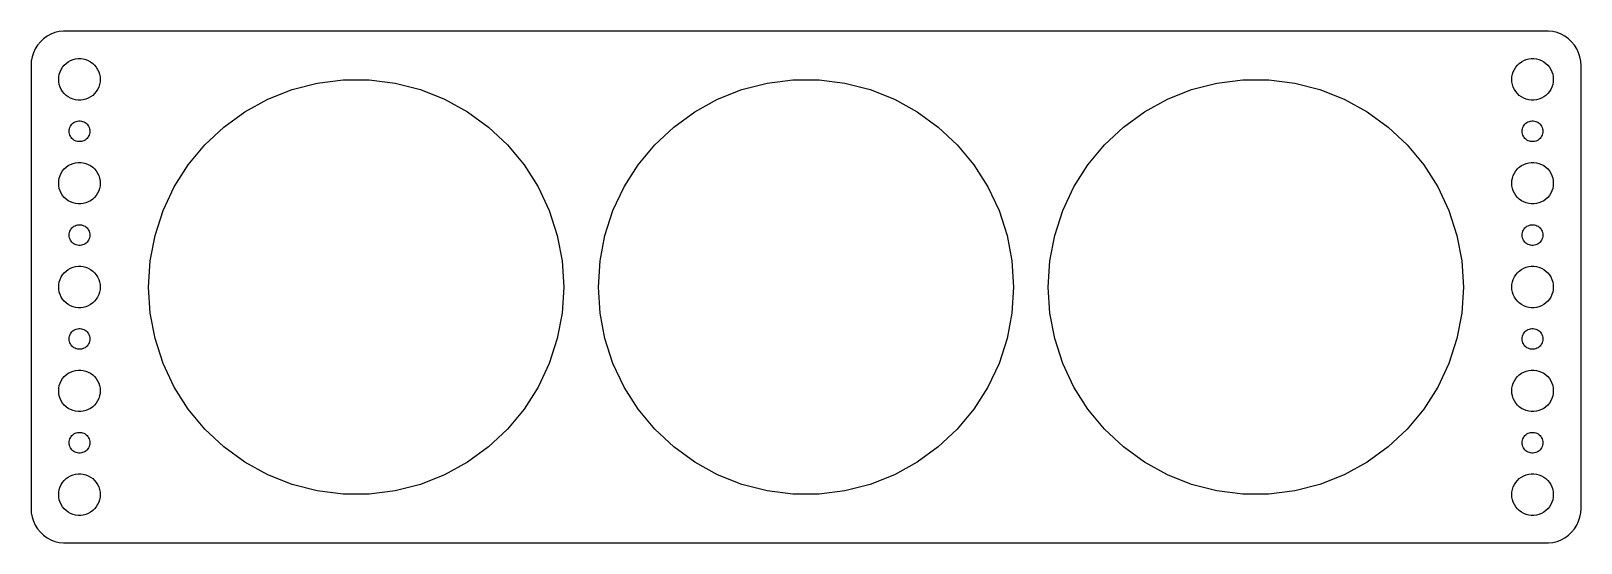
# Model space of a CAD drawing. Header units: metres. Extents: x -112 to 112, y -37 to 37.
import ezdxf

# ---------------------------------------------------------------- set-up
doc = ezdxf.new("R2010")
doc.units = ezdxf.units.M

msp = doc.modelspace()

# ---------------------------------------------------------------- linework, layer by layer
for p, q in [((-110.187, 35.8526), (-110.645, 35.4227)), ((-109.679, 36.2216), (-110.187, 35.8526)), ((-109.129, 36.5241), (-109.679, 36.2216)), ((-108.545, 36.7553), (-109.129, 36.5241)), ((-107.937, 36.9114), (-108.545, 36.7553)), ((-107.314, 36.9901), (-107.937, 36.9114)), ((107.314, 36.9901), (-107.314, 36.9901)), ((107.937, 36.9114), (107.314, 36.9901)), ((108.545, 36.7553), (107.937, 36.9114)), ((109.129, 36.5241), (108.545, 36.7553)), ((109.679, 36.2216), (109.129, 36.5241)), ((110.187, 35.8526), (109.679, 36.2216)), ((110.645, 35.4227), (110.187, 35.8526)), ((-111.649, 33.8406), (-111.843, 33.2434)), ((-111.382, 34.4088), (-111.649, 33.8406)), ((-111.045, 34.9389), (-111.382, 34.4088)), ((-110.645, 35.4227), (-111.045, 34.9389)), ((111.045, 34.9389), (110.645, 35.4227)), ((111.382, 34.4088), (111.045, 34.9389)), ((111.649, 33.8406), (111.382, 34.4088)), ((111.843, 33.2434), (111.649, 33.8406)), ((-111.961, 32.6267), (-112, 32)), ((-112, 32), (-112, -32)), ((-111.843, 33.2434), (-111.961, 32.6267)), ((-107.789, 31.1044), (-107.629, 31.4453)), ((-107.629, 31.4453), (-107.427, 31.7634)), ((-107.427, 31.7634), (-107.187, 32.0536)), ((-107.187, 32.0536), (-106.912, 32.3115)), ((-106.912, 32.3115), (-106.607, 32.533)), ((-106.607, 32.533), (-106.277, 32.7145)), ((-106.277, 32.7145), (-105.927, 32.8532)), ((-105.927, 32.8532), (-105.562, 32.9469)), ((-105.562, 32.9469), (-105.188, 32.9941)), ((-105.188, 32.9941), (-104.812, 32.9941)), ((-104.812, 32.9941), (-104.438, 32.9469)), ((-104.438, 32.9469), (-104.073, 32.8532)), ((-104.073, 32.8532), (-103.723, 32.7145)), ((-103.723, 32.7145), (-103.393, 32.533)), ((-103.393, 32.533), (-103.088, 32.3115)), ((-103.088, 32.3115), (-102.813, 32.0536)), ((-102.813, 32.0536), (-102.573, 31.7634)), ((-102.573, 31.7634), (-102.371, 31.4453)), ((-102.371, 31.4453), (-102.211, 31.1044)), ((102.211, 31.1044), (102.371, 31.4453)), ((102.371, 31.4453), (102.573, 31.7634)), ((102.573, 31.7634), (102.813, 32.0536)), ((102.813, 32.0536), (103.088, 32.3115)), ((103.088, 32.3115), (103.393, 32.533)), ((103.393, 32.533), (103.723, 32.7145)), ((103.723, 32.7145), (104.073, 32.8532)), ((104.073, 32.8532), (104.438, 32.9469)), ((104.438, 32.9469), (104.812, 32.9941)), ((104.812, 32.9941), (105.188, 32.9941)), ((105.188, 32.9941), (105.562, 32.9469)), ((105.562, 32.9469), (105.927, 32.8532)), ((105.927, 32.8532), (106.277, 32.7145)), ((106.277, 32.7145), (106.607, 32.533)), ((106.607, 32.533), (106.912, 32.3115)), ((106.912, 32.3115), (107.187, 32.0536)), ((107.187, 32.0536), (107.427, 31.7634)), ((107.427, 31.7634), (107.629, 31.4453)), ((107.629, 31.4453), (107.789, 31.1044)), ((111.961, 32.6267), (111.843, 33.2434)), ((112, 32), (111.961, 32.6267)), ((112, -32), (112, 32)), ((-108, 30), (-107.976, 30.376)), ((-107.976, 29.624), (-108, 30)), ((-107.976, 30.376), (-107.906, 30.7461)), ((-107.906, 29.2539), (-107.976, 29.624)), ((-107.906, 30.7461), (-107.789, 31.1044)), ((-107.789, 28.8956), (-107.906, 29.2539)), ((-102.211, 31.1044), (-102.094, 30.7461)), ((-102.094, 29.2539), (-102.211, 28.8956)), ((-102.094, 30.7461), (-102.024, 30.376)), ((-102.024, 29.624), (-102.094, 29.2539)), ((-102.024, 30.376), (-102, 30)), ((-102, 30), (-102.024, 29.624)), ((-74.2705, 28.5317), (-70.6214, 29.4686)), ((-70.6214, 29.4686), (-66.8837, 29.9408)), ((-66.8837, 29.9408), (-63.1163, 29.9408)), ((-63.1163, 29.9408), (-59.3786, 29.4686)), ((-59.3786, 29.4686), (-55.7295, 28.5317)), ((-9.27051, 28.5317), (-5.62143, 29.4686)), ((-5.62143, 29.4686), (-1.88371, 29.9408)), ((-1.88371, 29.9408), (1.88371, 29.9408)), ((1.88371, 29.9408), (5.62143, 29.4686)), ((5.62143, 29.4686), (9.27051, 28.5317)), ((55.7295, 28.5317), (59.3786, 29.4686)), ((59.3786, 29.4686), (63.1163, 29.9408)), ((63.1163, 29.9408), (66.8837, 29.9408)), ((66.8837, 29.9408), (70.6214, 29.4686)), ((70.6214, 29.4686), (74.2705, 28.5317)), ((102, 30), (102.024, 30.376)), ((102.024, 29.624), (102, 30)), ((102.024, 30.376), (102.094, 30.7461)), ((102.094, 29.2539), (102.024, 29.624)), ((102.094, 30.7461), (102.211, 31.1044)), ((102.211, 28.8956), (102.094, 29.2539)), ((107.789, 31.1044), (107.906, 30.7461)), ((107.906, 29.2539), (107.789, 28.8956)), ((107.906, 30.7461), (107.976, 30.376)), ((107.976, 29.624), (107.906, 29.2539)), ((107.976, 30.376), (108, 30)), ((108, 30), (107.976, 29.624)), ((-107.629, 28.5547), (-107.789, 28.8956)), ((-107.427, 28.2366), (-107.629, 28.5547)), ((-107.187, 27.9464), (-107.427, 28.2366)), ((-106.912, 27.6884), (-107.187, 27.9464)), ((-106.607, 27.467), (-106.912, 27.6884)), ((-106.277, 27.2855), (-106.607, 27.467)), ((-105.927, 27.1468), (-106.277, 27.2855)), ((-105.562, 27.0531), (-105.927, 27.1468)), ((-105.188, 27.0059), (-105.562, 27.0531)), ((-104.812, 27.0059), (-105.188, 27.0059)), ((-104.438, 27.0531), (-104.812, 27.0059)), ((-104.073, 27.1468), (-104.438, 27.0531)), ((-103.723, 27.2855), (-104.073, 27.1468)), ((-103.393, 27.467), (-103.723, 27.2855)), ((-103.088, 27.6884), (-103.393, 27.467)), ((-102.813, 27.9464), (-103.088, 27.6884)), ((-102.573, 28.2366), (-102.813, 27.9464)), ((-102.371, 28.5547), (-102.573, 28.2366)), ((-102.211, 28.8956), (-102.371, 28.5547)), ((-81.0748, 25.3298), (-77.7734, 27.1448)), ((-77.7734, 27.1448), (-74.2705, 28.5317)), ((-55.7295, 28.5317), (-52.2266, 27.1448)), ((-52.2266, 27.1448), (-48.9252, 25.3298)), ((-16.0748, 25.3298), (-12.7734, 27.1448)), ((-12.7734, 27.1448), (-9.27051, 28.5317)), ((9.27051, 28.5317), (12.7734, 27.1448)), ((12.7734, 27.1448), (16.0748, 25.3298)), ((48.9252, 25.3298), (52.2266, 27.1448)), ((52.2266, 27.1448), (55.7295, 28.5317)), ((74.2705, 28.5317), (77.7734, 27.1448)), ((77.7734, 27.1448), (81.0748, 25.3298)), ((102.371, 28.5547), (102.211, 28.8956)), ((102.573, 28.2366), (102.371, 28.5547)), ((102.813, 27.9464), (102.573, 28.2366)), ((103.088, 27.6884), (102.813, 27.9464)), ((103.393, 27.467), (103.088, 27.6884)), ((103.723, 27.2855), (103.393, 27.467)), ((104.073, 27.1468), (103.723, 27.2855)), ((104.438, 27.0531), (104.073, 27.1468)), ((104.812, 27.0059), (104.438, 27.0531)), ((105.188, 27.0059), (104.812, 27.0059)), ((105.562, 27.0531), (105.188, 27.0059)), ((105.927, 27.1468), (105.562, 27.0531)), ((106.277, 27.2855), (105.927, 27.1468)), ((106.607, 27.467), (106.277, 27.2855)), ((106.912, 27.6884), (106.607, 27.467)), ((107.187, 27.9464), (106.912, 27.6884)), ((107.427, 28.2366), (107.187, 27.9464)), ((107.629, 28.5547), (107.427, 28.2366)), ((107.789, 28.8956), (107.629, 28.5547)), ((-84.1227, 23.1154), (-81.0748, 25.3298)), ((-48.9252, 25.3298), (-45.8773, 23.1154)), ((-19.1227, 23.1154), (-16.0748, 25.3298)), ((16.0748, 25.3298), (19.1227, 23.1154)), ((45.8773, 23.1154), (48.9252, 25.3298)), ((81.0748, 25.3298), (84.1227, 23.1154)), ((-106.5, 22.5), (-106.488, 22.688)), ((-106.488, 22.312), (-106.5, 22.5)), ((-106.488, 22.688), (-106.453, 22.873)), ((-106.453, 22.873), (-106.395, 23.0522)), ((-106.395, 23.0522), (-106.314, 23.2226)), ((-106.314, 23.2226), (-106.214, 23.3817)), ((-106.214, 23.3817), (-106.093, 23.5268)), ((-106.093, 23.5268), (-105.956, 23.6558)), ((-105.956, 23.6558), (-105.804, 23.7665)), ((-105.804, 23.7665), (-105.639, 23.8572)), ((-105.639, 23.8572), (-105.464, 23.9266)), ((-105.464, 23.9266), (-105.281, 23.9734)), ((-105.281, 23.9734), (-105.094, 23.997)), ((-105.094, 23.997), (-104.906, 23.997)), ((-104.906, 23.997), (-104.719, 23.9734)), ((-104.719, 23.9734), (-104.536, 23.9266)), ((-104.536, 23.9266), (-104.361, 23.8572)), ((-104.361, 23.8572), (-104.196, 23.7665)), ((-104.196, 23.7665), (-104.044, 23.6558)), ((-104.044, 23.6558), (-103.907, 23.5268)), ((-103.907, 23.5268), (-103.786, 23.3817)), ((-103.786, 23.3817), (-103.686, 23.2226)), ((-103.686, 23.2226), (-103.605, 23.0522)), ((-103.605, 23.0522), (-103.547, 22.873)), ((-103.547, 22.873), (-103.512, 22.688)), ((-103.512, 22.688), (-103.5, 22.5)), ((-103.5, 22.5), (-103.512, 22.312)), ((-86.869, 20.5364), (-84.1227, 23.1154)), ((-45.8773, 23.1154), (-43.1309, 20.5364)), ((-21.869, 20.5364), (-19.1227, 23.1154)), ((19.1227, 23.1154), (21.869, 20.5364)), ((43.1309, 20.5364), (45.8773, 23.1154)), ((84.1227, 23.1154), (86.869, 20.5364)), ((103.5, 22.5), (103.512, 22.688)), ((103.512, 22.312), (103.5, 22.5)), ((103.512, 22.688), (103.547, 22.873)), ((103.547, 22.873), (103.605, 23.0522)), ((103.605, 23.0522), (103.686, 23.2226)), ((103.686, 23.2226), (103.786, 23.3817)), ((103.786, 23.3817), (103.907, 23.5268)), ((103.907, 23.5268), (104.044, 23.6558)), ((104.044, 23.6558), (104.196, 23.7665)), ((104.196, 23.7665), (104.361, 23.8572)), ((104.361, 23.8572), (104.536, 23.9266)), ((104.536, 23.9266), (104.719, 23.9734)), ((104.719, 23.9734), (104.906, 23.997)), ((104.906, 23.997), (105.094, 23.997)), ((105.094, 23.997), (105.281, 23.9734)), ((105.281, 23.9734), (105.464, 23.9266)), ((105.464, 23.9266), (105.639, 23.8572)), ((105.639, 23.8572), (105.804, 23.7665)), ((105.804, 23.7665), (105.956, 23.6558)), ((105.956, 23.6558), (106.093, 23.5268)), ((106.093, 23.5268), (106.214, 23.3817)), ((106.214, 23.3817), (106.314, 23.2226)), ((106.314, 23.2226), (106.395, 23.0522)), ((106.395, 23.0522), (106.453, 22.873)), ((106.453, 22.873), (106.488, 22.688)), ((106.488, 22.688), (106.5, 22.5)), ((106.5, 22.5), (106.488, 22.312)), ((-106.453, 22.127), (-106.488, 22.312)), ((-106.395, 21.9478), (-106.453, 22.127)), ((-106.314, 21.7774), (-106.395, 21.9478)), ((-106.214, 21.6183), (-106.314, 21.7774)), ((-106.093, 21.4732), (-106.214, 21.6183)), ((-105.956, 21.3442), (-106.093, 21.4732)), ((-105.804, 21.2335), (-105.956, 21.3442)), ((-105.639, 21.1427), (-105.804, 21.2335)), ((-105.464, 21.0734), (-105.639, 21.1427)), ((-105.281, 21.0266), (-105.464, 21.0734)), ((-105.094, 21.003), (-105.281, 21.0266)), ((-104.906, 21.003), (-105.094, 21.003)), ((-104.719, 21.0266), (-104.906, 21.003)), ((-104.536, 21.0734), (-104.719, 21.0266)), ((-104.361, 21.1427), (-104.536, 21.0734)), ((-104.196, 21.2335), (-104.361, 21.1427)), ((-104.044, 21.3442), (-104.196, 21.2335)), ((-103.907, 21.4732), (-104.044, 21.3442)), ((-103.786, 21.6183), (-103.907, 21.4732)), ((-103.686, 21.7774), (-103.786, 21.6183)), ((-103.605, 21.9478), (-103.686, 21.7774)), ((-103.547, 22.127), (-103.605, 21.9478)), ((-103.512, 22.312), (-103.547, 22.127)), ((-89.2705, 17.6335), (-86.869, 20.5364)), ((-43.1309, 20.5364), (-40.7295, 17.6335)), ((-24.2705, 17.6335), (-21.869, 20.5364)), ((21.869, 20.5364), (24.2705, 17.6335)), ((40.7295, 17.6335), (43.1309, 20.5364)), ((86.869, 20.5364), (89.2705, 17.6335)), ((103.547, 22.127), (103.512, 22.312)), ((103.605, 21.9478), (103.547, 22.127)), ((103.686, 21.7774), (103.605, 21.9478)), ((103.786, 21.6183), (103.686, 21.7774)), ((103.907, 21.4732), (103.786, 21.6183)), ((104.044, 21.3442), (103.907, 21.4732)), ((104.196, 21.2335), (104.044, 21.3442)), ((104.361, 21.1427), (104.196, 21.2335)), ((104.536, 21.0734), (104.361, 21.1427)), ((104.719, 21.0266), (104.536, 21.0734)), ((104.906, 21.003), (104.719, 21.0266)), ((105.094, 21.003), (104.906, 21.003)), ((105.281, 21.0266), (105.094, 21.003)), ((105.464, 21.0734), (105.281, 21.0266)), ((105.639, 21.1427), (105.464, 21.0734)), ((105.804, 21.2335), (105.639, 21.1427)), ((105.956, 21.3442), (105.804, 21.2335)), ((106.093, 21.4732), (105.956, 21.3442)), ((106.214, 21.6183), (106.093, 21.4732)), ((106.314, 21.7774), (106.214, 21.6183)), ((106.395, 21.9478), (106.314, 21.7774)), ((106.453, 22.127), (106.395, 21.9478)), ((106.488, 22.312), (106.453, 22.127)), ((-105.927, 17.8532), (-105.562, 17.9469)), ((-105.562, 17.9469), (-105.188, 17.9941)), ((-105.188, 17.9941), (-104.812, 17.9941)), ((-104.812, 17.9941), (-104.438, 17.9469)), ((-104.438, 17.9469), (-104.073, 17.8532)), ((104.073, 17.8532), (104.438, 17.9469)), ((104.438, 17.9469), (104.812, 17.9941)), ((104.812, 17.9941), (105.188, 17.9941)), ((105.188, 17.9941), (105.562, 17.9469)), ((105.562, 17.9469), (105.927, 17.8532)), ((-107.976, 15.376), (-107.906, 15.7461)), ((-107.906, 15.7461), (-107.789, 16.1044)), ((-107.789, 16.1044), (-107.629, 16.4453)), ((-107.629, 16.4453), (-107.427, 16.7634)), ((-107.427, 16.7634), (-107.187, 17.0536)), ((-107.187, 17.0536), (-106.912, 17.3115)), ((-106.912, 17.3115), (-106.607, 17.533)), ((-106.607, 17.533), (-106.277, 17.7145)), ((-106.277, 17.7145), (-105.927, 17.8532)), ((-104.073, 17.8532), (-103.723, 17.7145)), ((-103.723, 17.7145), (-103.393, 17.533)), ((-103.393, 17.533), (-103.088, 17.3115)), ((-103.088, 17.3115), (-102.813, 17.0536)), ((-102.813, 17.0536), (-102.573, 16.7634)), ((-102.573, 16.7634), (-102.371, 16.4453)), ((-102.371, 16.4453), (-102.211, 16.1044)), ((-102.211, 16.1044), (-102.094, 15.7461)), ((-102.094, 15.7461), (-102.024, 15.376)), ((-91.2892, 14.4526), (-89.2705, 17.6335)), ((-40.7295, 17.6335), (-38.7108, 14.4526)), ((-26.2892, 14.4526), (-24.2705, 17.6335)), ((24.2705, 17.6335), (26.2892, 14.4526)), ((38.7108, 14.4526), (40.7295, 17.6335)), ((89.2705, 17.6335), (91.2892, 14.4526)), ((102.024, 15.376), (102.094, 15.7461)), ((102.094, 15.7461), (102.211, 16.1044)), ((102.211, 16.1044), (102.371, 16.4453)), ((102.371, 16.4453), (102.573, 16.7634)), ((102.573, 16.7634), (102.813, 17.0536)), ((102.813, 17.0536), (103.088, 17.3115)), ((103.088, 17.3115), (103.393, 17.533)), ((103.393, 17.533), (103.723, 17.7145)), ((103.723, 17.7145), (104.073, 17.8532)), ((105.927, 17.8532), (106.277, 17.7145)), ((106.277, 17.7145), (106.607, 17.533)), ((106.607, 17.533), (106.912, 17.3115)), ((106.912, 17.3115), (107.187, 17.0536)), ((107.187, 17.0536), (107.427, 16.7634)), ((107.427, 16.7634), (107.629, 16.4453)), ((107.629, 16.4453), (107.789, 16.1044)), ((107.789, 16.1044), (107.906, 15.7461)), ((107.906, 15.7461), (107.976, 15.376)), ((-108, 15), (-107.976, 15.376)), ((-107.976, 14.624), (-108, 15)), ((-107.906, 14.2539), (-107.976, 14.624)), ((-107.789, 13.8956), (-107.906, 14.2539)), ((-107.629, 13.5547), (-107.789, 13.8956)), ((-107.427, 13.2366), (-107.629, 13.5547)), ((-102.371, 13.5547), (-102.573, 13.2366)), ((-102.211, 13.8956), (-102.371, 13.5547)), ((-102.094, 14.2539), (-102.211, 13.8956)), ((-102.024, 14.624), (-102.094, 14.2539)), ((-102.024, 15.376), (-102, 15)), ((-102, 15), (-102.024, 14.624)), ((-92.8933, 11.0437), (-91.2892, 14.4526)), ((-38.7108, 14.4526), (-37.1067, 11.0437)), ((-27.8933, 11.0437), (-26.2892, 14.4526)), ((26.2892, 14.4526), (27.8933, 11.0437)), ((37.1067, 11.0437), (38.7108, 14.4526)), ((91.2892, 14.4526), (92.8933, 11.0437)), ((102, 15), (102.024, 15.376)), ((102.024, 14.624), (102, 15)), ((102.094, 14.2539), (102.024, 14.624)), ((102.211, 13.8956), (102.094, 14.2539)), ((102.371, 13.5547), (102.211, 13.8956)), ((102.573, 13.2366), (102.371, 13.5547)), ((107.629, 13.5547), (107.427, 13.2366)), ((107.789, 13.8956), (107.629, 13.5547)), ((107.906, 14.2539), (107.789, 13.8956)), ((107.976, 14.624), (107.906, 14.2539)), ((107.976, 15.376), (108, 15)), ((108, 15), (107.976, 14.624)), ((-107.187, 12.9464), (-107.427, 13.2366)), ((-106.912, 12.6884), (-107.187, 12.9464)), ((-106.607, 12.467), (-106.912, 12.6884)), ((-106.277, 12.2855), (-106.607, 12.467)), ((-105.927, 12.1468), (-106.277, 12.2855)), ((-105.562, 12.0531), (-105.927, 12.1468)), ((-105.188, 12.0059), (-105.562, 12.0531)), ((-104.812, 12.0059), (-105.188, 12.0059)), ((-104.438, 12.0531), (-104.812, 12.0059)), ((-104.073, 12.1468), (-104.438, 12.0531)), ((-103.723, 12.2855), (-104.073, 12.1468)), ((-103.393, 12.467), (-103.723, 12.2855)), ((-103.088, 12.6884), (-103.393, 12.467)), ((-102.813, 12.9464), (-103.088, 12.6884)), ((-102.573, 13.2366), (-102.813, 12.9464)), ((102.813, 12.9464), (102.573, 13.2366)), ((103.088, 12.6884), (102.813, 12.9464)), ((103.393, 12.467), (103.088, 12.6884)), ((103.723, 12.2855), (103.393, 12.467)), ((104.073, 12.1468), (103.723, 12.2855)), ((104.438, 12.0531), (104.073, 12.1468)), ((104.812, 12.0059), (104.438, 12.0531)), ((105.188, 12.0059), (104.812, 12.0059)), ((105.562, 12.0531), (105.188, 12.0059)), ((105.927, 12.1468), (105.562, 12.0531)), ((106.277, 12.2855), (105.927, 12.1468)), ((106.607, 12.467), (106.277, 12.2855)), ((106.912, 12.6884), (106.607, 12.467)), ((107.187, 12.9464), (106.912, 12.6884)), ((107.427, 13.2366), (107.187, 12.9464)), ((-105.464, 8.92657), (-105.281, 8.97342)), ((-105.281, 8.97342), (-105.094, 8.99704)), ((-105.094, 8.99704), (-104.906, 8.99704)), ((-104.906, 8.99704), (-104.719, 8.97342)), ((-104.719, 8.97342), (-104.536, 8.92657)), ((-94.0575, 7.46069), (-92.8933, 11.0437)), ((-37.1067, 11.0437), (-35.9425, 7.46069)), ((-29.0575, 7.46069), (-27.8933, 11.0437)), ((27.8933, 11.0437), (29.0575, 7.46069)), ((35.9425, 7.46069), (37.1067, 11.0437)), ((92.8933, 11.0437), (94.0575, 7.46069)), ((104.536, 8.92657), (104.719, 8.97342)), ((104.719, 8.97342), (104.906, 8.99704)), ((104.906, 8.99704), (105.094, 8.99704)), ((105.094, 8.99704), (105.281, 8.97342)), ((105.281, 8.97342), (105.464, 8.92657)), ((-106.5, 7.5), (-106.488, 7.68799)), ((-106.488, 7.312), (-106.5, 7.5)), ((-106.488, 7.68799), (-106.453, 7.87303)), ((-106.453, 7.12695), (-106.488, 7.312)), ((-106.453, 7.87303), (-106.395, 8.05219)), ((-106.395, 6.9478), (-106.453, 7.12695)), ((-106.395, 8.05219), (-106.314, 8.22263)), ((-106.314, 6.77736), (-106.395, 6.9478)), ((-106.314, 8.22263), (-106.214, 8.38167)), ((-106.214, 6.61832), (-106.314, 6.77736)), ((-106.214, 8.38167), (-106.093, 8.52681)), ((-106.093, 8.52681), (-105.956, 8.65576)), ((-105.956, 8.65576), (-105.804, 8.76648)), ((-105.804, 8.76648), (-105.639, 8.85724)), ((-105.639, 8.85724), (-105.464, 8.92657)), ((-104.536, 8.92657), (-104.361, 8.85724)), ((-104.361, 8.85724), (-104.196, 8.76648)), ((-104.196, 8.76648), (-104.044, 8.65576)), ((-104.044, 8.65576), (-103.907, 8.52681)), ((-103.907, 8.52681), (-103.786, 8.38167)), ((-103.786, 8.38167), (-103.686, 8.22263)), ((-103.686, 6.77736), (-103.786, 6.61832)), ((-103.686, 8.22263), (-103.605, 8.05219)), ((-103.605, 6.9478), (-103.686, 6.77736)), ((-103.605, 8.05219), (-103.547, 7.87303)), ((-103.547, 7.12695), (-103.605, 6.9478)), ((-103.547, 7.87303), (-103.512, 7.68799)), ((-103.512, 7.312), (-103.547, 7.12695)), ((-103.512, 7.68799), (-103.5, 7.5)), ((-103.5, 7.5), (-103.512, 7.312)), ((-94.7634, 3.75999), (-94.0575, 7.46069)), ((-35.9425, 7.46069), (-35.2366, 3.75999)), ((-29.7634, 3.75999), (-29.0575, 7.46069)), ((29.0575, 7.46069), (29.7634, 3.75999)), ((35.2366, 3.75999), (35.9425, 7.46069)), ((94.0575, 7.46069), (94.7634, 3.75999)), ((103.5, 7.5), (103.512, 7.68799)), ((103.512, 7.312), (103.5, 7.5)), ((103.512, 7.68799), (103.547, 7.87303)), ((103.547, 7.12695), (103.512, 7.312)), ((103.547, 7.87303), (103.605, 8.05219)), ((103.605, 6.9478), (103.547, 7.12695)), ((103.605, 8.05219), (103.686, 8.22263)), ((103.686, 6.77736), (103.605, 6.9478)), ((103.686, 8.22263), (103.786, 8.38167)), ((103.786, 6.61832), (103.686, 6.77736)), ((103.786, 8.38167), (103.907, 8.52681)), ((103.907, 8.52681), (104.044, 8.65576)), ((104.044, 8.65576), (104.196, 8.76648)), ((104.196, 8.76648), (104.361, 8.85724)), ((104.361, 8.85724), (104.536, 8.92657)), ((105.464, 8.92657), (105.639, 8.85724)), ((105.639, 8.85724), (105.804, 8.76648)), ((105.804, 8.76648), (105.956, 8.65576)), ((105.956, 8.65576), (106.093, 8.52681)), ((106.093, 8.52681), (106.214, 8.38167)), ((106.214, 8.38167), (106.314, 8.22263)), ((106.314, 6.77736), (106.214, 6.61832)), ((106.314, 8.22263), (106.395, 8.05219)), ((106.395, 6.9478), (106.314, 6.77736)), ((106.395, 8.05219), (106.453, 7.87303)), ((106.453, 7.12695), (106.395, 6.9478)), ((106.453, 7.87303), (106.488, 7.68799)), ((106.488, 7.312), (106.453, 7.12695)), ((106.488, 7.68799), (106.5, 7.5)), ((106.5, 7.5), (106.488, 7.312)), ((-106.093, 6.47318), (-106.214, 6.61832)), ((-105.956, 6.34422), (-106.093, 6.47318)), ((-105.804, 6.23351), (-105.956, 6.34422)), ((-105.639, 6.14275), (-105.804, 6.23351)), ((-105.464, 6.07341), (-105.639, 6.14275)), ((-105.281, 6.02657), (-105.464, 6.07341)), ((-105.094, 6.00294), (-105.281, 6.02657)), ((-104.906, 6.00294), (-105.094, 6.00294)), ((-104.719, 6.02657), (-104.906, 6.00294)), ((-104.536, 6.07341), (-104.719, 6.02657)), ((-104.361, 6.14275), (-104.536, 6.07341)), ((-104.196, 6.23351), (-104.361, 6.14275)), ((-104.044, 6.34422), (-104.196, 6.23351)), ((-103.907, 6.47318), (-104.044, 6.34422)), ((-103.786, 6.61832), (-103.907, 6.47318)), ((103.907, 6.47318), (103.786, 6.61832)), ((104.044, 6.34422), (103.907, 6.47318)), ((104.196, 6.23351), (104.044, 6.34422)), ((104.361, 6.14275), (104.196, 6.23351)), ((104.536, 6.07341), (104.361, 6.14275)), ((104.719, 6.02657), (104.536, 6.07341)), ((104.906, 6.00294), (104.719, 6.02657)), ((105.094, 6.00294), (104.906, 6.00294)), ((105.281, 6.02657), (105.094, 6.00294)), ((105.464, 6.07341), (105.281, 6.02657)), ((105.639, 6.14275), (105.464, 6.07341)), ((105.804, 6.23351), (105.639, 6.14275)), ((105.956, 6.34422), (105.804, 6.23351)), ((106.093, 6.47318), (105.956, 6.34422)), ((106.214, 6.61832), (106.093, 6.47318)), ((-107.187, 2.05363), (-106.912, 2.31154)), ((-106.912, 2.31154), (-106.607, 2.53297)), ((-106.607, 2.53297), (-106.277, 2.71448)), ((-106.277, 2.71448), (-105.927, 2.85316)), ((-105.927, 2.85316), (-105.562, 2.94685)), ((-105.562, 2.94685), (-105.188, 2.99408)), ((-105.188, 2.99408), (-104.812, 2.99408)), ((-104.812, 2.99408), (-104.438, 2.94685)), ((-104.438, 2.94685), (-104.073, 2.85316)), ((-104.073, 2.85316), (-103.723, 2.71448)), ((-103.723, 2.71448), (-103.393, 2.53297)), ((-103.393, 2.53297), (-103.088, 2.31154)), ((-103.088, 2.31154), (-102.813, 2.05363)), ((-95, 0), (-94.7634, 3.75999)), ((-35.2366, 3.75999), (-35, 0)), ((-30, 0), (-29.7634, 3.75999)), ((29.7634, 3.75999), (30, 0)), ((35, 0), (35.2366, 3.75999)), ((94.7634, 3.75999), (95, 0)), ((102.813, 2.05363), (103.088, 2.31154)), ((103.088, 2.31154), (103.393, 2.53297)), ((103.393, 2.53297), (103.723, 2.71448)), ((103.723, 2.71448), (104.073, 2.85316)), ((104.073, 2.85316), (104.438, 2.94685)), ((104.438, 2.94685), (104.812, 2.99408)), ((104.812, 2.99408), (105.188, 2.99408)), ((105.188, 2.99408), (105.562, 2.94685)), ((105.562, 2.94685), (105.927, 2.85316)), ((105.927, 2.85316), (106.277, 2.71448)), ((106.277, 2.71448), (106.607, 2.53297)), ((106.607, 2.53297), (106.912, 2.31154)), ((106.912, 2.31154), (107.187, 2.05363)), ((-108, 0), (-107.976, 0.37599)), ((-107.976, -0.37599), (-108, 0)), ((-107.976, 0.37599), (-107.906, 0.74606)), ((-107.906, 0.74606), (-107.789, 1.10437)), ((-107.789, 1.10437), (-107.629, 1.44525)), ((-107.629, 1.44525), (-107.427, 1.76335)), ((-107.427, 1.76335), (-107.187, 2.05363)), ((-102.813, 2.05363), (-102.573, 1.76335)), ((-102.573, 1.76335), (-102.371, 1.44525)), ((-102.371, 1.44525), (-102.211, 1.10437)), ((-102.211, 1.10437), (-102.094, 0.74606)), ((-102.094, 0.74606), (-102.024, 0.37599)), ((-102.024, 0.37599), (-102, 0)), ((-102, 0), (-102.024, -0.37599)), ((-94.7634, -3.75999), (-95, 0)), ((-35, 0), (-35.2366, -3.75999)), ((-29.7634, -3.75999), (-30, 0)), ((30, 0), (29.7634, -3.75999)), ((35.2366, -3.75999), (35, 0)), ((95, 0), (94.7634, -3.75999)), ((102, 0), (102.024, 0.37599)), ((102.024, -0.37599), (102, 0)), ((102.024, 0.37599), (102.094, 0.74606)), ((102.094, 0.74606), (102.211, 1.10437)), ((102.211, 1.10437), (102.371, 1.44525)), ((102.371, 1.44525), (102.573, 1.76335)), ((102.573, 1.76335), (102.813, 2.05363)), ((107.187, 2.05363), (107.427, 1.76335)), ((107.427, 1.76335), (107.629, 1.44525)), ((107.629, 1.44525), (107.789, 1.10437)), ((107.789, 1.10437), (107.906, 0.74606)), ((107.906, 0.74606), (107.976, 0.37599)), ((107.976, 0.37599), (108, 0)), ((108, 0), (107.976, -0.37599)), ((-107.906, -0.74606), (-107.976, -0.37599)), ((-107.789, -1.10437), (-107.906, -0.74606)), ((-107.629, -1.44525), (-107.789, -1.10437)), ((-107.427, -1.76335), (-107.629, -1.44525)), ((-107.187, -2.05363), (-107.427, -1.76335)), ((-106.912, -2.31154), (-107.187, -2.05363)), ((-102.813, -2.05363), (-103.088, -2.31154)), ((-102.573, -1.76335), (-102.813, -2.05363)), ((-102.371, -1.44525), (-102.573, -1.76335)), ((-102.211, -1.10437), (-102.371, -1.44525)), ((-102.094, -0.74606), (-102.211, -1.10437)), ((-102.024, -0.37599), (-102.094, -0.74606)), ((102.094, -0.74606), (102.024, -0.37599)), ((102.211, -1.10437), (102.094, -0.74606)), ((102.371, -1.44525), (102.211, -1.10437)), ((102.573, -1.76335), (102.371, -1.44525)), ((102.813, -2.05363), (102.573, -1.76335)), ((103.088, -2.31154), (102.813, -2.05363)), ((107.187, -2.05363), (106.912, -2.31154)), ((107.427, -1.76335), (107.187, -2.05363)), ((107.629, -1.44525), (107.427, -1.76335)), ((107.789, -1.10437), (107.629, -1.44525)), ((107.906, -0.74606), (107.789, -1.10437)), ((107.976, -0.37599), (107.906, -0.74606)), ((-106.607, -2.53297), (-106.912, -2.31154)), ((-106.277, -2.71448), (-106.607, -2.53297)), ((-105.927, -2.85316), (-106.277, -2.71448)), ((-105.562, -2.94685), (-105.927, -2.85316)), ((-105.188, -2.99408), (-105.562, -2.94685)), ((-104.812, -2.99408), (-105.188, -2.99408)), ((-104.438, -2.94685), (-104.812, -2.99408)), ((-104.073, -2.85316), (-104.438, -2.94685)), ((-103.723, -2.71448), (-104.073, -2.85316)), ((-103.393, -2.53297), (-103.723, -2.71448)), ((-103.088, -2.31154), (-103.393, -2.53297)), ((-94.0575, -7.46069), (-94.7634, -3.75999)), ((-35.2366, -3.75999), (-35.9425, -7.46069)), ((-29.0575, -7.46069), (-29.7634, -3.75999)), ((29.7634, -3.75999), (29.0575, -7.46069)), ((35.9425, -7.46069), (35.2366, -3.75999)), ((94.7634, -3.75999), (94.0575, -7.46069)), ((103.393, -2.53297), (103.088, -2.31154)), ((103.723, -2.71448), (103.393, -2.53297)), ((104.073, -2.85316), (103.723, -2.71448)), ((104.438, -2.94685), (104.073, -2.85316)), ((104.812, -2.99408), (104.438, -2.94685)), ((105.188, -2.99408), (104.812, -2.99408)), ((105.562, -2.94685), (105.188, -2.99408)), ((105.927, -2.85316), (105.562, -2.94685)), ((106.277, -2.71448), (105.927, -2.85316)), ((106.607, -2.53297), (106.277, -2.71448)), ((106.912, -2.31154), (106.607, -2.53297)), ((-106.314, -6.77736), (-106.214, -6.61832)), ((-106.214, -6.61832), (-106.093, -6.47318)), ((-106.093, -6.47318), (-105.956, -6.34422)), ((-105.956, -6.34422), (-105.804, -6.23351)), ((-105.804, -6.23351), (-105.639, -6.14275)), ((-105.639, -6.14275), (-105.464, -6.07341)), ((-105.464, -6.07341), (-105.281, -6.02657)), ((-105.281, -6.02657), (-105.094, -6.00294)), ((-105.094, -6.00294), (-104.906, -6.00294)), ((-104.906, -6.00294), (-104.719, -6.02657)), ((-104.719, -6.02657), (-104.536, -6.07341)), ((-104.536, -6.07341), (-104.361, -6.14275)), ((-104.361, -6.14275), (-104.196, -6.23351)), ((-104.196, -6.23351), (-104.044, -6.34422)), ((-104.044, -6.34422), (-103.907, -6.47318)), ((-103.907, -6.47318), (-103.786, -6.61832)), ((-103.786, -6.61832), (-103.686, -6.77736)), ((103.686, -6.77736), (103.786, -6.61832)), ((103.786, -6.61832), (103.907, -6.47318)), ((103.907, -6.47318), (104.044, -6.34422)), ((104.044, -6.34422), (104.196, -6.23351)), ((104.196, -6.23351), (104.361, -6.14275)), ((104.361, -6.14275), (104.536, -6.07341)), ((104.536, -6.07341), (104.719, -6.02657)), ((104.719, -6.02657), (104.906, -6.00294)), ((104.906, -6.00294), (105.094, -6.00294)), ((105.094, -6.00294), (105.281, -6.02657)), ((105.281, -6.02657), (105.464, -6.07341)), ((105.464, -6.07341), (105.639, -6.14275)), ((105.639, -6.14275), (105.804, -6.23351)), ((105.804, -6.23351), (105.956, -6.34422)), ((105.956, -6.34422), (106.093, -6.47318)), ((106.093, -6.47318), (106.214, -6.61832)), ((106.214, -6.61832), (106.314, -6.77736)), ((-106.5, -7.5), (-106.488, -7.312)), ((-106.488, -7.68799), (-106.5, -7.5)), ((-106.488, -7.312), (-106.453, -7.12695)), ((-106.453, -7.87303), (-106.488, -7.68799)), ((-106.453, -7.12695), (-106.395, -6.9478)), ((-106.395, -8.05219), (-106.453, -7.87303)), ((-106.395, -6.9478), (-106.314, -6.77736)), ((-106.314, -8.22263), (-106.395, -8.05219)), ((-106.214, -8.38167), (-106.314, -8.22263)), ((-106.093, -8.52681), (-106.214, -8.38167)), ((-105.956, -8.65576), (-106.093, -8.52681)), ((-105.804, -8.76648), (-105.956, -8.65576)), ((-105.639, -8.85724), (-105.804, -8.76648)), ((-105.464, -8.92657), (-105.639, -8.85724)), ((-105.281, -8.97342), (-105.464, -8.92657)), ((-104.536, -8.92657), (-104.719, -8.97342)), ((-104.361, -8.85724), (-104.536, -8.92657)), ((-104.196, -8.76648), (-104.361, -8.85724)), ((-104.044, -8.65576), (-104.196, -8.76648)), ((-103.907, -8.52681), (-104.044, -8.65576)), ((-103.786, -8.38167), (-103.907, -8.52681)), ((-103.686, -8.22263), (-103.786, -8.38167)), ((-103.686, -6.77736), (-103.605, -6.9478)), ((-103.605, -8.05219), (-103.686, -8.22263)), ((-103.605, -6.9478), (-103.547, -7.12695)), ((-103.547, -7.87303), (-103.605, -8.05219)), ((-103.547, -7.12695), (-103.512, -7.312)), ((-103.512, -7.68799), (-103.547, -7.87303)), ((-103.512, -7.312), (-103.5, -7.5)), ((-103.5, -7.5), (-103.512, -7.68799)), ((-92.8933, -11.0437), (-94.0575, -7.46069)), ((-35.9425, -7.46069), (-37.1067, -11.0437)), ((-27.8933, -11.0437), (-29.0575, -7.46069)), ((29.0575, -7.46069), (27.8933, -11.0437)), ((37.1067, -11.0437), (35.9425, -7.46069)), ((94.0575, -7.46069), (92.8933, -11.0437)), ((103.5, -7.5), (103.512, -7.312)), ((103.512, -7.68799), (103.5, -7.5)), ((103.512, -7.312), (103.547, -7.12695)), ((103.547, -7.87303), (103.512, -7.68799)), ((103.547, -7.12695), (103.605, -6.9478)), ((103.605, -8.05219), (103.547, -7.87303)), ((103.605, -6.9478), (103.686, -6.77736)), ((103.686, -8.22263), (103.605, -8.05219)), ((103.786, -8.38167), (103.686, -8.22263)), ((103.907, -8.52681), (103.786, -8.38167)), ((104.044, -8.65576), (103.907, -8.52681)), ((104.196, -8.76648), (104.044, -8.65576)), ((104.361, -8.85724), (104.196, -8.76648)), ((104.536, -8.92657), (104.361, -8.85724)), ((104.719, -8.97342), (104.536, -8.92657)), ((105.464, -8.92657), (105.281, -8.97342)), ((105.639, -8.85724), (105.464, -8.92657)), ((105.804, -8.76648), (105.639, -8.85724)), ((105.956, -8.65576), (105.804, -8.76648)), ((106.093, -8.52681), (105.956, -8.65576)), ((106.214, -8.38167), (106.093, -8.52681)), ((106.314, -8.22263), (106.214, -8.38167)), ((106.314, -6.77736), (106.395, -6.9478)), ((106.395, -8.05219), (106.314, -8.22263)), ((106.395, -6.9478), (106.453, -7.12695)), ((106.453, -7.87303), (106.395, -8.05219)), ((106.453, -7.12695), (106.488, -7.312)), ((106.488, -7.68799), (106.453, -7.87303)), ((106.488, -7.312), (106.5, -7.5)), ((106.5, -7.5), (106.488, -7.68799)), ((-105.094, -8.99704), (-105.281, -8.97342)), ((-104.906, -8.99704), (-105.094, -8.99704)), ((-104.719, -8.97342), (-104.906, -8.99704)), ((-91.2892, -14.4526), (-92.8933, -11.0437)), ((-37.1067, -11.0437), (-38.7108, -14.4526)), ((-26.2892, -14.4526), (-27.8933, -11.0437)), ((27.8933, -11.0437), (26.2892, -14.4526)), ((38.7108, -14.4526), (37.1067, -11.0437)), ((92.8933, -11.0437), (91.2892, -14.4526)), ((104.906, -8.99704), (104.719, -8.97342)), ((105.094, -8.99704), (104.906, -8.99704)), ((105.281, -8.97342), (105.094, -8.99704)), ((-107.629, -13.5547), (-107.427, -13.2366)), ((-107.427, -13.2366), (-107.187, -12.9464)), ((-107.187, -12.9464), (-106.912, -12.6884)), ((-106.912, -12.6884), (-106.607, -12.467)), ((-106.607, -12.467), (-106.277, -12.2855)), ((-106.277, -12.2855), (-105.927, -12.1468)), ((-105.927, -12.1468), (-105.562, -12.0531)), ((-105.562, -12.0531), (-105.188, -12.0059)), ((-105.188, -12.0059), (-104.812, -12.0059)), ((-104.812, -12.0059), (-104.438, -12.0531)), ((-104.438, -12.0531), (-104.073, -12.1468)), ((-104.073, -12.1468), (-103.723, -12.2855)), ((-103.723, -12.2855), (-103.393, -12.467)), ((-103.393, -12.467), (-103.088, -12.6884)), ((-103.088, -12.6884), (-102.813, -12.9464)), ((-102.813, -12.9464), (-102.573, -13.2366)), ((-102.573, -13.2366), (-102.371, -13.5547)), ((102.371, -13.5547), (102.573, -13.2366)), ((102.573, -13.2366), (102.813, -12.9464)), ((102.813, -12.9464), (103.088, -12.6884)), ((103.088, -12.6884), (103.393, -12.467)), ((103.393, -12.467), (103.723, -12.2855)), ((103.723, -12.2855), (104.073, -12.1468)), ((104.073, -12.1468), (104.438, -12.0531)), ((104.438, -12.0531), (104.812, -12.0059)), ((104.812, -12.0059), (105.188, -12.0059)), ((105.188, -12.0059), (105.562, -12.0531)), ((105.562, -12.0531), (105.927, -12.1468)), ((105.927, -12.1468), (106.277, -12.2855)), ((106.277, -12.2855), (106.607, -12.467)), ((106.607, -12.467), (106.912, -12.6884)), ((106.912, -12.6884), (107.187, -12.9464)), ((107.187, -12.9464), (107.427, -13.2366)), ((107.427, -13.2366), (107.629, -13.5547)), ((-108, -15), (-107.976, -14.624)), ((-107.976, -15.376), (-108, -15)), ((-107.976, -14.624), (-107.906, -14.2539)), ((-107.906, -15.7461), (-107.976, -15.376)), ((-107.906, -14.2539), (-107.789, -13.8956)), ((-107.789, -13.8956), (-107.629, -13.5547)), ((-102.371, -13.5547), (-102.211, -13.8956)), ((-102.211, -13.8956), (-102.094, -14.2539)), ((-102.094, -14.2539), (-102.024, -14.624)), ((-102.024, -15.376), (-102.094, -15.7461)), ((-102.024, -14.624), (-102, -15)), ((-102, -15), (-102.024, -15.376)), ((-89.2705, -17.6335), (-91.2892, -14.4526)), ((-38.7108, -14.4526), (-40.7295, -17.6335)), ((-24.2705, -17.6335), (-26.2892, -14.4526)), ((26.2892, -14.4526), (24.2705, -17.6335)), ((40.7295, -17.6335), (38.7108, -14.4526)), ((91.2892, -14.4526), (89.2705, -17.6335)), ((102, -15), (102.024, -14.624)), ((102.024, -15.376), (102, -15)), ((102.024, -14.624), (102.094, -14.2539)), ((102.094, -15.7461), (102.024, -15.376)), ((102.094, -14.2539), (102.211, -13.8956)), ((102.211, -13.8956), (102.371, -13.5547)), ((107.629, -13.5547), (107.789, -13.8956)), ((107.789, -13.8956), (107.906, -14.2539)), ((107.906, -14.2539), (107.976, -14.624)), ((107.976, -15.376), (107.906, -15.7461)), ((107.976, -14.624), (108, -15)), ((108, -15), (107.976, -15.376)), ((-107.789, -16.1044), (-107.906, -15.7461)), ((-107.629, -16.4453), (-107.789, -16.1044)), ((-107.427, -16.7634), (-107.629, -16.4453)), ((-107.187, -17.0536), (-107.427, -16.7634)), ((-106.912, -17.3115), (-107.187, -17.0536)), ((-106.607, -17.533), (-106.912, -17.3115)), ((-106.277, -17.7145), (-106.607, -17.533)), ((-105.927, -17.8532), (-106.277, -17.7145)), ((-105.562, -17.9469), (-105.927, -17.8532)), ((-104.073, -17.8532), (-104.438, -17.9469)), ((-103.723, -17.7145), (-104.073, -17.8532)), ((-103.393, -17.533), (-103.723, -17.7145)), ((-103.088, -17.3115), (-103.393, -17.533)), ((-102.813, -17.0536), (-103.088, -17.3115)), ((-102.573, -16.7634), (-102.813, -17.0536)), ((-102.371, -16.4453), (-102.573, -16.7634)), ((-102.211, -16.1044), (-102.371, -16.4453)), ((-102.094, -15.7461), (-102.211, -16.1044)), ((-86.869, -20.5364), (-89.2705, -17.6335)), ((-40.7295, -17.6335), (-43.1309, -20.5364)), ((-21.869, -20.5364), (-24.2705, -17.6335)), ((24.2705, -17.6335), (21.869, -20.5364)), ((43.1309, -20.5364), (40.7295, -17.6335)), ((89.2705, -17.6335), (86.869, -20.5364)), ((102.211, -16.1044), (102.094, -15.7461)), ((102.371, -16.4453), (102.211, -16.1044)), ((102.573, -16.7634), (102.371, -16.4453)), ((102.813, -17.0536), (102.573, -16.7634)), ((103.088, -17.3115), (102.813, -17.0536)), ((103.393, -17.533), (103.088, -17.3115)), ((103.723, -17.7145), (103.393, -17.533)), ((104.073, -17.8532), (103.723, -17.7145)), ((104.438, -17.9469), (104.073, -17.8532)), ((105.927, -17.8532), (105.562, -17.9469)), ((106.277, -17.7145), (105.927, -17.8532)), ((106.607, -17.533), (106.277, -17.7145)), ((106.912, -17.3115), (106.607, -17.533)), ((107.187, -17.0536), (106.912, -17.3115)), ((107.427, -16.7634), (107.187, -17.0536)), ((107.629, -16.4453), (107.427, -16.7634)), ((107.789, -16.1044), (107.629, -16.4453)), ((107.906, -15.7461), (107.789, -16.1044)), ((-105.188, -17.9941), (-105.562, -17.9469)), ((-104.812, -17.9941), (-105.188, -17.9941)), ((-104.438, -17.9469), (-104.812, -17.9941)), ((104.812, -17.9941), (104.438, -17.9469)), ((105.188, -17.9941), (104.812, -17.9941)), ((105.562, -17.9469), (105.188, -17.9941)), ((-106.5, -22.5), (-106.488, -22.312)), ((-106.488, -22.312), (-106.453, -22.127)), ((-106.453, -22.127), (-106.395, -21.9478)), ((-106.395, -21.9478), (-106.314, -21.7774)), ((-106.314, -21.7774), (-106.214, -21.6183)), ((-106.214, -21.6183), (-106.093, -21.4732)), ((-106.093, -21.4732), (-105.956, -21.3442)), ((-105.956, -21.3442), (-105.804, -21.2335)), ((-105.804, -21.2335), (-105.639, -21.1427)), ((-105.639, -21.1427), (-105.464, -21.0734)), ((-105.464, -21.0734), (-105.281, -21.0266)), ((-105.281, -21.0266), (-105.094, -21.003)), ((-105.094, -21.003), (-104.906, -21.003)), ((-104.906, -21.003), (-104.719, -21.0266)), ((-104.719, -21.0266), (-104.536, -21.0734)), ((-104.536, -21.0734), (-104.361, -21.1427)), ((-104.361, -21.1427), (-104.196, -21.2335)), ((-104.196, -21.2335), (-104.044, -21.3442)), ((-104.044, -21.3442), (-103.907, -21.4732)), ((-103.907, -21.4732), (-103.786, -21.6183)), ((-103.786, -21.6183), (-103.686, -21.7774)), ((-103.686, -21.7774), (-103.605, -21.9478)), ((-103.605, -21.9478), (-103.547, -22.127)), ((-103.547, -22.127), (-103.512, -22.312)), ((-103.512, -22.312), (-103.5, -22.5)), ((-84.1227, -23.1154), (-86.869, -20.5364)), ((-43.1309, -20.5364), (-45.8773, -23.1154)), ((-19.1227, -23.1154), (-21.869, -20.5364)), ((21.869, -20.5364), (19.1227, -23.1154)), ((45.8773, -23.1154), (43.1309, -20.5364)), ((86.869, -20.5364), (84.1227, -23.1154)), ((103.5, -22.5), (103.512, -22.312)), ((103.512, -22.312), (103.547, -22.127)), ((103.547, -22.127), (103.605, -21.9478)), ((103.605, -21.9478), (103.686, -21.7774)), ((103.686, -21.7774), (103.786, -21.6183)), ((103.786, -21.6183), (103.907, -21.4732)), ((103.907, -21.4732), (104.044, -21.3442)), ((104.044, -21.3442), (104.196, -21.2335)), ((104.196, -21.2335), (104.361, -21.1427)), ((104.361, -21.1427), (104.536, -21.0734)), ((104.536, -21.0734), (104.719, -21.0266)), ((104.719, -21.0266), (104.906, -21.003)), ((104.906, -21.003), (105.094, -21.003)), ((105.094, -21.003), (105.281, -21.0266)), ((105.281, -21.0266), (105.464, -21.0734)), ((105.464, -21.0734), (105.639, -21.1427)), ((105.639, -21.1427), (105.804, -21.2335)), ((105.804, -21.2335), (105.956, -21.3442)), ((105.956, -21.3442), (106.093, -21.4732)), ((106.093, -21.4732), (106.214, -21.6183)), ((106.214, -21.6183), (106.314, -21.7774)), ((106.314, -21.7774), (106.395, -21.9478)), ((106.395, -21.9478), (106.453, -22.127)), ((106.453, -22.127), (106.488, -22.312)), ((106.488, -22.312), (106.5, -22.5)), ((-106.488, -22.688), (-106.5, -22.5)), ((-106.453, -22.873), (-106.488, -22.688)), ((-106.395, -23.0522), (-106.453, -22.873)), ((-106.314, -23.2226), (-106.395, -23.0522)), ((-106.214, -23.3817), (-106.314, -23.2226)), ((-106.093, -23.5268), (-106.214, -23.3817)), ((-105.956, -23.6558), (-106.093, -23.5268)), ((-105.804, -23.7665), (-105.956, -23.6558)), ((-105.639, -23.8572), (-105.804, -23.7665)), ((-105.464, -23.9266), (-105.639, -23.8572)), ((-105.281, -23.9734), (-105.464, -23.9266)), ((-105.094, -23.997), (-105.281, -23.9734)), ((-104.906, -23.997), (-105.094, -23.997)), ((-104.719, -23.9734), (-104.906, -23.997)), ((-104.536, -23.9266), (-104.719, -23.9734)), ((-104.361, -23.8572), (-104.536, -23.9266)), ((-104.196, -23.7665), (-104.361, -23.8572)), ((-104.044, -23.6558), (-104.196, -23.7665)), ((-103.907, -23.5268), (-104.044, -23.6558)), ((-103.786, -23.3817), (-103.907, -23.5268)), ((-103.686, -23.2226), (-103.786, -23.3817)), ((-103.605, -23.0522), (-103.686, -23.2226)), ((-103.547, -22.873), (-103.605, -23.0522)), ((-103.512, -22.688), (-103.547, -22.873)), ((-103.5, -22.5), (-103.512, -22.688)), ((-81.0748, -25.3298), (-84.1227, -23.1154)), ((-45.8773, -23.1154), (-48.9252, -25.3298)), ((-16.0748, -25.3298), (-19.1227, -23.1154)), ((19.1227, -23.1154), (16.0748, -25.3298)), ((48.9252, -25.3298), (45.8773, -23.1154)), ((84.1227, -23.1154), (81.0748, -25.3298)), ((103.512, -22.688), (103.5, -22.5)), ((103.547, -22.873), (103.512, -22.688)), ((103.605, -23.0522), (103.547, -22.873)), ((103.686, -23.2226), (103.605, -23.0522)), ((103.786, -23.3817), (103.686, -23.2226)), ((103.907, -23.5268), (103.786, -23.3817)), ((104.044, -23.6558), (103.907, -23.5268)), ((104.196, -23.7665), (104.044, -23.6558)), ((104.361, -23.8572), (104.196, -23.7665)), ((104.536, -23.9266), (104.361, -23.8572)), ((104.719, -23.9734), (104.536, -23.9266)), ((104.906, -23.997), (104.719, -23.9734)), ((105.094, -23.997), (104.906, -23.997)), ((105.281, -23.9734), (105.094, -23.997)), ((105.464, -23.9266), (105.281, -23.9734)), ((105.639, -23.8572), (105.464, -23.9266)), ((105.804, -23.7665), (105.639, -23.8572)), ((105.956, -23.6558), (105.804, -23.7665)), ((106.093, -23.5268), (105.956, -23.6558)), ((106.214, -23.3817), (106.093, -23.5268)), ((106.314, -23.2226), (106.214, -23.3817)), ((106.395, -23.0522), (106.314, -23.2226)), ((106.453, -22.873), (106.395, -23.0522)), ((106.488, -22.688), (106.453, -22.873)), ((106.5, -22.5), (106.488, -22.688)), ((-77.7734, -27.1448), (-81.0748, -25.3298)), ((-48.9252, -25.3298), (-52.2266, -27.1448)), ((-12.7734, -27.1448), (-16.0748, -25.3298)), ((16.0748, -25.3298), (12.7734, -27.1448)), ((52.2266, -27.1448), (48.9252, -25.3298)), ((81.0748, -25.3298), (77.7734, -27.1448)), ((-107.906, -29.2539), (-107.789, -28.8956)), ((-107.789, -28.8956), (-107.629, -28.5547)), ((-107.629, -28.5547), (-107.427, -28.2366)), ((-107.427, -28.2366), (-107.187, -27.9464)), ((-107.187, -27.9464), (-106.912, -27.6884)), ((-106.912, -27.6884), (-106.607, -27.467)), ((-106.607, -27.467), (-106.277, -27.2855)), ((-106.277, -27.2855), (-105.927, -27.1468)), ((-105.927, -27.1468), (-105.562, -27.0531)), ((-105.562, -27.0531), (-105.188, -27.0059)), ((-105.188, -27.0059), (-104.812, -27.0059)), ((-104.812, -27.0059), (-104.438, -27.0531)), ((-104.438, -27.0531), (-104.073, -27.1468)), ((-104.073, -27.1468), (-103.723, -27.2855)), ((-103.723, -27.2855), (-103.393, -27.467)), ((-103.393, -27.467), (-103.088, -27.6884)), ((-103.088, -27.6884), (-102.813, -27.9464)), ((-102.813, -27.9464), (-102.573, -28.2366)), ((-102.573, -28.2366), (-102.371, -28.5547)), ((-102.371, -28.5547), (-102.211, -28.8956)), ((-102.211, -28.8956), (-102.094, -29.2539)), ((-74.2705, -28.5317), (-77.7734, -27.1448)), ((-70.6214, -29.4686), (-74.2705, -28.5317)), ((-55.7295, -28.5317), (-59.3786, -29.4686)), ((-52.2266, -27.1448), (-55.7295, -28.5317)), ((-9.27051, -28.5317), (-12.7734, -27.1448)), ((-5.62143, -29.4686), (-9.27051, -28.5317)), ((9.27051, -28.5317), (5.62143, -29.4686)), ((12.7734, -27.1448), (9.27051, -28.5317)), ((55.7295, -28.5317), (52.2266, -27.1448)), ((59.3786, -29.4686), (55.7295, -28.5317)), ((74.2705, -28.5317), (70.6214, -29.4686)), ((77.7734, -27.1448), (74.2705, -28.5317)), ((102.094, -29.2539), (102.211, -28.8956)), ((102.211, -28.8956), (102.371, -28.5547)), ((102.371, -28.5547), (102.573, -28.2366)), ((102.573, -28.2366), (102.813, -27.9464)), ((102.813, -27.9464), (103.088, -27.6884)), ((103.088, -27.6884), (103.393, -27.467)), ((103.393, -27.467), (103.723, -27.2855)), ((103.723, -27.2855), (104.073, -27.1468)), ((104.073, -27.1468), (104.438, -27.0531)), ((104.438, -27.0531), (104.812, -27.0059)), ((104.812, -27.0059), (105.188, -27.0059)), ((105.188, -27.0059), (105.562, -27.0531)), ((105.562, -27.0531), (105.927, -27.1468)), ((105.927, -27.1468), (106.277, -27.2855)), ((106.277, -27.2855), (106.607, -27.467)), ((106.607, -27.467), (106.912, -27.6884)), ((106.912, -27.6884), (107.187, -27.9464)), ((107.187, -27.9464), (107.427, -28.2366)), ((107.427, -28.2366), (107.629, -28.5547)), ((107.629, -28.5547), (107.789, -28.8956)), ((107.789, -28.8956), (107.906, -29.2539)), ((-108, -30), (-107.976, -29.624)), ((-107.976, -30.376), (-108, -30)), ((-107.976, -29.624), (-107.906, -29.2539)), ((-107.906, -30.7461), (-107.976, -30.376)), ((-107.789, -31.1044), (-107.906, -30.7461)), ((-107.629, -31.4453), (-107.789, -31.1044)), ((-102.211, -31.1044), (-102.371, -31.4453)), ((-102.094, -30.7461), (-102.211, -31.1044)), ((-102.094, -29.2539), (-102.024, -29.624)), ((-102.024, -30.376), (-102.094, -30.7461)), ((-102.024, -29.624), (-102, -30)), ((-102, -30), (-102.024, -30.376)), ((-66.8837, -29.9408), (-70.6214, -29.4686)), ((-63.1163, -29.9408), (-66.8837, -29.9408)), ((-59.3786, -29.4686), (-63.1163, -29.9408)), ((-1.88371, -29.9408), (-5.62143, -29.4686)), ((1.88371, -29.9408), (-1.88371, -29.9408)), ((5.62143, -29.4686), (1.88371, -29.9408)), ((63.1163, -29.9408), (59.3786, -29.4686)), ((66.8837, -29.9408), (63.1163, -29.9408)), ((70.6214, -29.4686), (66.8837, -29.9408)), ((102, -30), (102.024, -29.624)), ((102.024, -30.376), (102, -30)), ((102.024, -29.624), (102.094, -29.2539)), ((102.094, -30.7461), (102.024, -30.376)), ((102.211, -31.1044), (102.094, -30.7461)), ((102.371, -31.4453), (102.211, -31.1044)), ((107.789, -31.1044), (107.629, -31.4453)), ((107.906, -30.7461), (107.789, -31.1044)), ((107.906, -29.2539), (107.976, -29.624)), ((107.976, -30.376), (107.906, -30.7461)), ((107.976, -29.624), (108, -30)), ((108, -30), (107.976, -30.376)), ((-112, -32), (-111.961, -32.6267)), ((-111.961, -32.6267), (-111.843, -33.2434)), ((-111.843, -33.2434), (-111.649, -33.8406)), ((-107.427, -31.7634), (-107.629, -31.4453)), ((-107.187, -32.0536), (-107.427, -31.7634)), ((-106.912, -32.3115), (-107.187, -32.0536)), ((-106.607, -32.533), (-106.912, -32.3115)), ((-106.277, -32.7145), (-106.607, -32.533)), ((-105.927, -32.8532), (-106.277, -32.7145)), ((-105.562, -32.9469), (-105.927, -32.8532)), ((-105.188, -32.9941), (-105.562, -32.9469)), ((-104.812, -32.9941), (-105.188, -32.9941)), ((-104.438, -32.9469), (-104.812, -32.9941)), ((-104.073, -32.8532), (-104.438, -32.9469)), ((-103.723, -32.7145), (-104.073, -32.8532)), ((-103.393, -32.533), (-103.723, -32.7145)), ((-103.088, -32.3115), (-103.393, -32.533)), ((-102.813, -32.0536), (-103.088, -32.3115)), ((-102.573, -31.7634), (-102.813, -32.0536)), ((-102.371, -31.4453), (-102.573, -31.7634)), ((102.573, -31.7634), (102.371, -31.4453)), ((102.813, -32.0536), (102.573, -31.7634)), ((103.088, -32.3115), (102.813, -32.0536)), ((103.393, -32.533), (103.088, -32.3115)), ((103.723, -32.7145), (103.393, -32.533)), ((104.073, -32.8532), (103.723, -32.7145)), ((104.438, -32.9469), (104.073, -32.8532)), ((104.812, -32.9941), (104.438, -32.9469)), ((105.188, -32.9941), (104.812, -32.9941)), ((105.562, -32.9469), (105.188, -32.9941)), ((105.927, -32.8532), (105.562, -32.9469)), ((106.277, -32.7145), (105.927, -32.8532)), ((106.607, -32.533), (106.277, -32.7145)), ((106.912, -32.3115), (106.607, -32.533)), ((107.187, -32.0536), (106.912, -32.3115)), ((107.427, -31.7634), (107.187, -32.0536)), ((107.629, -31.4453), (107.427, -31.7634)), ((111.649, -33.8406), (111.843, -33.2434)), ((111.843, -33.2434), (111.961, -32.6267)), ((111.961, -32.6267), (112, -32)), ((-111.649, -33.8406), (-111.382, -34.4088)), ((-111.382, -34.4088), (-111.045, -34.9389)), ((-111.045, -34.9389), (-110.645, -35.4227)), ((-110.645, -35.4227), (-110.187, -35.8526)), ((110.187, -35.8526), (110.645, -35.4227)), ((110.645, -35.4227), (111.045, -34.9389)), ((111.045, -34.9389), (111.382, -34.4088)), ((111.382, -34.4088), (111.649, -33.8406)), ((-110.187, -35.8526), (-109.679, -36.2216)), ((-109.679, -36.2216), (-109.129, -36.5241)), ((-109.129, -36.5241), (-108.545, -36.7553)), ((-108.545, -36.7553), (-107.937, -36.9114)), ((-107.937, -36.9114), (-107.314, -36.9901)), ((-107.314, -36.9901), (107.314, -36.9901)), ((107.314, -36.9901), (107.937, -36.9114)), ((107.937, -36.9114), (108.545, -36.7553)), ((108.545, -36.7553), (109.129, -36.5241)), ((109.129, -36.5241), (109.679, -36.2216)), ((109.679, -36.2216), (110.187, -35.8526))]:
    msp.add_line(p, q)

doc.saveas('drawing.dxf')
